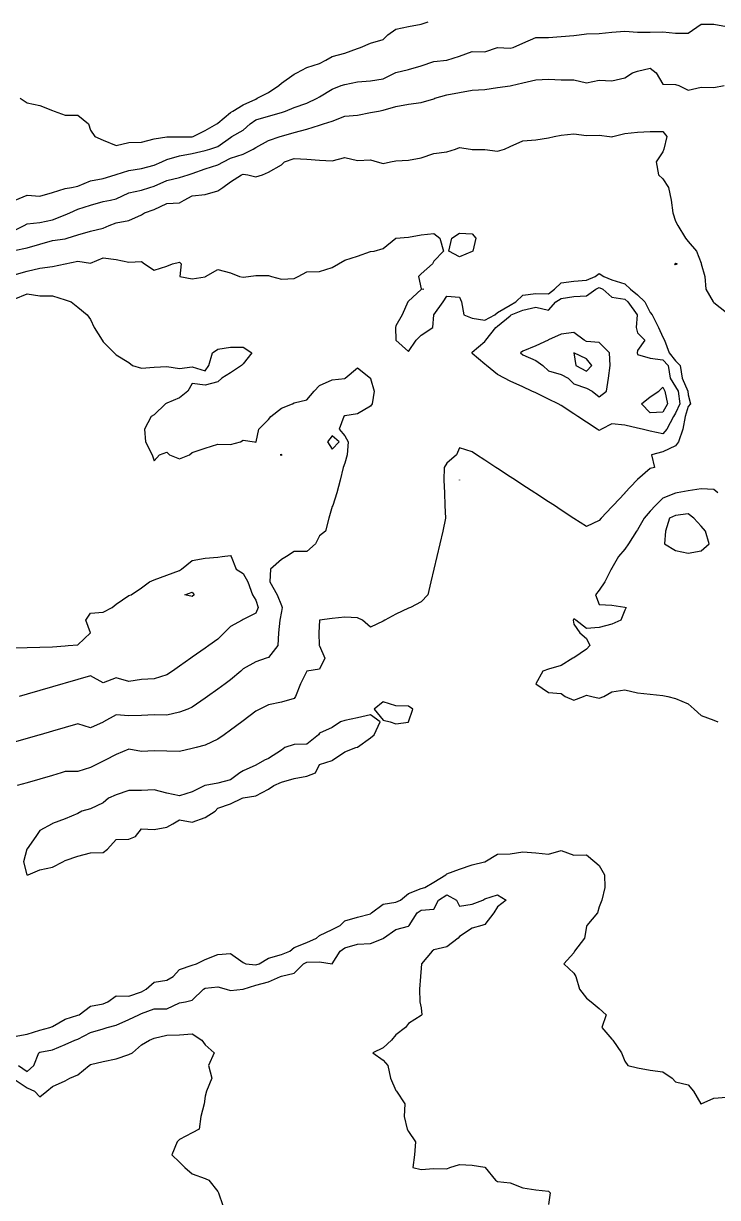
# Model space of a CAD drawing. Header units: metres. Extents: x 2681030 to 2681330, y 1246000 to 1246290.
# Drawn here: x 2681266.61 to 2681293.9, y 1246076.57 to 1246122.69 of the extents above; entities that cross this region are included whole.
import ezdxf

# ---------------------------------------------------------------- set-up
doc = ezdxf.new("R2010")
doc.units = ezdxf.units.M
doc.layers.add('BASIS_HOEHENLINIEN', color=8, linetype='Continuous')

msp = doc.modelspace()

# ---------------------------------------------------------------- linework, layer by layer
at = {"layer": 'BASIS_HOEHENLINIEN'}
for points in [[(2681266.481, 1246119.75, 436), (2681266.75, 1246119.57, 436), (2681267.25, 1246119.473, 436), (2681267.75, 1246119.271, 436), (2681267.813, 1246119.25, 436), (2681268.25, 1246119.093, 436), (2681268.75, 1246119.087, 436), (2681269.166, 1246118.75, 436), (2681269.25, 1246118.496, 436), (2681269.412, 1246118.25, 436), (2681269.75, 1246118.11, 436), (2681270.25, 1246117.902, 436), (2681270.75, 1246118.008, 436), (2681271.25, 1246118.027, 436), (2681271.75, 1246118.156, 436), (2681272.25, 1246118.235, 436), (2681272.75, 1246118.232, 436), (2681273.25, 1246118.239, 436), (2681273.278, 1246118.25, 436), (2681273.75, 1246118.485, 436), (2681274.22, 1246118.75, 436), (2681274.25, 1246118.776, 436), (2681274.75, 1246119.197, 436), (2681274.845, 1246119.25, 436), (2681275.25, 1246119.49, 436), (2681275.75, 1246119.721, 436), (2681275.804, 1246119.75, 436), (2681276.25, 1246119.978, 436), (2681276.652, 1246120.25, 436), (2681276.75, 1246120.344, 436), (2681277.25, 1246120.694, 436), (2681277.357, 1246120.75, 436), (2681277.75, 1246120.967, 436), (2681278.25, 1246121.121, 436), (2681278.5, 1246121.25, 436), (2681278.75, 1246121.398, 436), (2681279.25, 1246121.524, 436), (2681279.75, 1246121.712, 436), (2681279.862, 1246121.75, 436), (2681280.25, 1246121.921, 436), (2681280.75, 1246122.065, 436), (2681280.936, 1246122.25, 436), (2681281.25, 1246122.463, 436), (2681281.75, 1246122.571, 436), (2681282.25, 1246122.662, 436), (2681282.527, 1246122.75, 436)], [(2681266.291, 1246115.75, 436.5), (2681266.75, 1246115.946, 436.5), (2681267.25, 1246115.9, 436.5), (2681267.75, 1246116.052, 436.5), (2681268.25, 1246116.201, 436.5), (2681268.506, 1246116.25, 436.5), (2681268.75, 1246116.294, 436.5), (2681269.25, 1246116.506, 436.5), (2681269.75, 1246116.6, 436.5), (2681270.219, 1246116.75, 436.5), (2681270.25, 1246116.76, 436.5), (2681270.75, 1246116.917, 436.5), (2681271.25, 1246116.998, 436.5), (2681271.75, 1246117.13, 436.5), (2681272.054, 1246117.25, 436.5), (2681272.25, 1246117.352, 436.5), (2681272.75, 1246117.49, 436.5), (2681273.25, 1246117.587, 436.5), (2681273.75, 1246117.698, 436.5), (2681273.94, 1246117.75, 436.5), (2681274.25, 1246117.854, 436.5), (2681274.75, 1246118.215, 436.5), (2681274.806, 1246118.25, 436.5), (2681275.25, 1246118.502, 436.5), (2681275.527, 1246118.75, 436.5), (2681275.75, 1246118.911, 436.5), (2681276.25, 1246119.045, 436.5), (2681276.75, 1246119.193, 436.5), (2681276.91, 1246119.25, 436.5), (2681277.25, 1246119.383, 436.5), (2681277.75, 1246119.557, 436.5), (2681278.157, 1246119.75, 436.5), (2681278.25, 1246119.809, 436.5), (2681278.75, 1246120.111, 436.5), (2681279.104, 1246120.25, 436.5), (2681279.25, 1246120.299, 436.5), (2681279.75, 1246120.399, 436.5), (2681280.25, 1246120.432, 436.5), (2681280.75, 1246120.52, 436.5), (2681281.225, 1246120.75, 436.5), (2681281.25, 1246120.76, 436.5), (2681281.75, 1246120.886, 436.5), (2681282.25, 1246121.022, 436.5), (2681282.75, 1246121.199, 436.5), (2681283.25, 1246121.246, 436.5), (2681283.261, 1246121.25, 436.5), (2681283.75, 1246121.405, 436.5), (2681284.25, 1246121.585, 436.5), (2681284.75, 1246121.574, 436.5), (2681285.25, 1246121.745, 436.5), (2681285.75, 1246121.719, 436.5), (2681285.87, 1246121.75, 436.5), (2681286.25, 1246121.922, 436.5), (2681286.75, 1246122.135, 436.5), (2681287.25, 1246122.136, 436.5), (2681287.75, 1246122.179, 436.5), (2681288.25, 1246122.221, 436.5), (2681288.464, 1246122.25, 436.5), (2681288.75, 1246122.283, 436.5), (2681289.25, 1246122.303, 436.5), (2681289.75, 1246122.351, 436.5), (2681290.25, 1246122.384, 436.5), (2681290.75, 1246122.345, 436.5), (2681291.25, 1246122.353, 436.5), (2681291.75, 1246122.356, 436.5), (2681292.25, 1246122.313, 436.5), (2681292.75, 1246122.316, 436.5), (2681293.25, 1246122.662, 436.5), (2681293.75, 1246122.663, 436.5), (2681294.25, 1246122.567, 436.5)], [(2681266.25, 1246114.562, 437), (2681266.641, 1246114.75, 437), (2681266.75, 1246114.817, 437), (2681267.25, 1246114.87, 437), (2681267.75, 1246114.972, 437), (2681268.25, 1246115.173, 437), (2681268.435, 1246115.25, 437), (2681268.75, 1246115.391, 437), (2681269.25, 1246115.557, 437), (2681269.75, 1246115.69, 437), (2681270.037, 1246115.75, 437), (2681270.25, 1246115.798, 437), (2681270.75, 1246116.036, 437), (2681271.25, 1246116.147, 437), (2681271.584, 1246116.25, 437), (2681271.75, 1246116.302, 437), (2681272.25, 1246116.516, 437), (2681272.75, 1246116.64, 437), (2681273.084, 1246116.75, 437), (2681273.25, 1246116.794, 437), (2681273.75, 1246116.975, 437), (2681274.25, 1246117.136, 437), (2681274.47, 1246117.25, 437), (2681274.75, 1246117.399, 437), (2681275.25, 1246117.554, 437), (2681275.64, 1246117.75, 437), (2681275.75, 1246117.818, 437), (2681276.25, 1246118.093, 437), (2681276.707, 1246118.25, 437), (2681276.75, 1246118.26, 437), (2681277.25, 1246118.407, 437), (2681277.75, 1246118.543, 437), (2681278.25, 1246118.697, 437), (2681278.404, 1246118.75, 437), (2681278.75, 1246118.857, 437), (2681279.25, 1246119.043, 437), (2681279.75, 1246119.091, 437), (2681280.25, 1246119.189, 437), (2681280.567, 1246119.25, 437), (2681280.75, 1246119.285, 437), (2681281.25, 1246119.431, 437), (2681281.75, 1246119.516, 437), (2681282.25, 1246119.588, 437), (2681282.75, 1246119.736, 437), (2681282.788, 1246119.75, 437), (2681283.25, 1246119.889, 437), (2681283.75, 1246119.977, 437), (2681284.25, 1246120.069, 437), (2681284.75, 1246120.091, 437), (2681285.25, 1246120.172, 437), (2681285.75, 1246120.237, 437), (2681285.805, 1246120.25, 437), (2681286.25, 1246120.359, 437), (2681286.75, 1246120.47, 437), (2681287.25, 1246120.501, 437), (2681287.75, 1246120.472, 437), (2681288.25, 1246120.471, 437), (2681288.75, 1246120.358, 437), (2681289.25, 1246120.462, 437), (2681289.75, 1246120.436, 437), (2681290.25, 1246120.552, 437), (2681290.552, 1246120.75, 437), (2681290.75, 1246120.823, 437), (2681291.25, 1246120.933, 437), (2681291.493, 1246120.75, 437), (2681291.75, 1246120.308, 437), (2681292.25, 1246120.298, 437), (2681292.38, 1246120.25, 437), (2681292.75, 1246120.064, 437), (2681293.25, 1246120.187, 437), (2681293.75, 1246120.18, 437), (2681294.154, 1246120.25, 437)], [(2681266.25, 1246113.772, 437.5), (2681266.75, 1246113.882, 437.5), (2681267.25, 1246114.019, 437.5), (2681267.75, 1246114.162, 437.5), (2681268.25, 1246114.224, 437.5), (2681268.323, 1246114.25, 437.5), (2681268.75, 1246114.386, 437.5), (2681269.25, 1246114.527, 437.5), (2681269.75, 1246114.653, 437.5), (2681269.978, 1246114.75, 437.5), (2681270.25, 1246114.86, 437.5), (2681270.75, 1246114.947, 437.5), (2681271.25, 1246115.176, 437.5), (2681271.376, 1246115.25, 437.5), (2681271.75, 1246115.38, 437.5), (2681272.25, 1246115.612, 437.5), (2681272.75, 1246115.646, 437.5), (2681272.928, 1246115.75, 437.5), (2681273.25, 1246115.918, 437.5), (2681273.75, 1246115.97, 437.5), (2681274.25, 1246116.121, 437.5), (2681274.446, 1246116.25, 437.5), (2681274.75, 1246116.466, 437.5), (2681275.178, 1246116.75, 437.5), (2681275.25, 1246116.772, 437.5), (2681275.427, 1246116.75, 437.5), (2681275.75, 1246116.668, 437.5), (2681276.003, 1246116.75, 437.5), (2681276.25, 1246116.853, 437.5), (2681276.75, 1246117.143, 437.5), (2681276.877, 1246117.25, 437.5), (2681277.25, 1246117.388, 437.5), (2681277.75, 1246117.356, 437.5), (2681278.25, 1246117.317, 437.5), (2681278.75, 1246117.293, 437.5), (2681279.25, 1246117.426, 437.5), (2681279.75, 1246117.313, 437.5), (2681280.25, 1246117.331, 437.5), (2681280.522, 1246117.25, 437.5), (2681280.75, 1246117.193, 437.5), (2681281.042, 1246117.25, 437.5), (2681281.25, 1246117.289, 437.5), (2681281.75, 1246117.317, 437.5), (2681282.25, 1246117.415, 437.5), (2681282.75, 1246117.587, 437.5), (2681283.25, 1246117.648, 437.5), (2681283.599, 1246117.75, 437.5), (2681283.75, 1246117.817, 437.5), (2681284.184, 1246117.75, 437.5), (2681284.25, 1246117.743, 437.5), (2681284.75, 1246117.734, 437.5), (2681285.25, 1246117.671, 437.5), (2681285.523, 1246117.75, 437.5), (2681285.75, 1246117.863, 437.5), (2681286.25, 1246118.086, 437.5), (2681286.75, 1246118.115, 437.5), (2681287.25, 1246118.195, 437.5), (2681287.481, 1246118.25, 437.5), (2681287.75, 1246118.309, 437.5), (2681288.25, 1246118.356, 437.5), (2681288.75, 1246118.287, 437.5), (2681289.25, 1246118.301, 437.5), (2681289.657, 1246118.25, 437.5), (2681289.75, 1246118.243, 437.5), (2681289.786, 1246118.25, 437.5), (2681290.25, 1246118.364, 437.5), (2681290.75, 1246118.42, 437.5), (2681291.25, 1246118.453, 437.5), (2681291.75, 1246118.442, 437.5), (2681291.903, 1246118.25, 437.5), (2681291.787, 1246117.75, 437.5), (2681291.75, 1246117.649, 437.5), (2681291.484, 1246117.25, 437.5), (2681291.577, 1246116.75, 437.5), (2681291.75, 1246116.59, 437.5), (2681291.978, 1246116.25, 437.5), (2681292.074, 1246115.75, 437.5), (2681292.141, 1246115.25, 437.5), (2681292.25, 1246114.923, 437.5), (2681292.335, 1246114.75, 437.5), (2681292.636, 1246114.25, 437.5), (2681292.75, 1246114.127, 437.5), (2681293.076, 1246113.75, 437.5), (2681293.25, 1246113.268, 437.5), (2681293.258, 1246113.25, 437.5), (2681293.395, 1246112.75, 437.5), (2681293.439, 1246112.25, 437.5), (2681293.731, 1246111.75, 437.5), (2681293.75, 1246111.728, 437.5), (2681294.25, 1246111.333, 437.5)], [(2681266.25, 1246112.819, 438), (2681266.75, 1246112.964, 438), (2681267.25, 1246113.078, 438), (2681267.75, 1246113.149, 438), (2681268.244, 1246113.25, 438), (2681268.25, 1246113.251, 438), (2681268.75, 1246113.356, 438), (2681269.25, 1246113.268, 438), (2681269.75, 1246113.478, 438), (2681270.25, 1246113.421, 438), (2681270.75, 1246113.313, 438), (2681271.25, 1246113.338, 438), (2681271.373, 1246113.25, 438), (2681271.75, 1246113.004, 438), (2681272.25, 1246113.157, 438), (2681272.473, 1246113.25, 438), (2681272.75, 1246113.319, 438), (2681272.815, 1246113.25, 438), (2681272.753, 1246112.75, 438), (2681273.25, 1246112.654, 438), (2681273.75, 1246112.731, 438), (2681273.769, 1246112.75, 438), (2681274.25, 1246113.026, 438), (2681274.75, 1246112.9, 438), (2681275.104, 1246112.75, 438), (2681275.25, 1246112.724, 438), (2681275.462, 1246112.75, 438), (2681275.75, 1246112.79, 438), (2681276.25, 1246112.786, 438), (2681276.363, 1246112.75, 438), (2681276.75, 1246112.642, 438), (2681277.25, 1246112.678, 438), (2681277.41, 1246112.75, 438), (2681277.75, 1246112.937, 438), (2681278.25, 1246112.942, 438), (2681278.75, 1246113.11, 438), (2681279.001, 1246113.25, 438), (2681279.25, 1246113.389, 438), (2681279.75, 1246113.544, 438), (2681280.25, 1246113.736, 438), (2681280.396, 1246113.75, 438), (2681280.75, 1246113.849, 438), (2681281.25, 1246114.25, 438), (2681281.255, 1246114.25, 438), (2681281.75, 1246114.291, 438), (2681282.25, 1246114.384, 438), (2681282.75, 1246114.439, 438), (2681282.987, 1246114.25, 438), (2681283.127, 1246113.75, 438), (2681282.75, 1246113.351, 438), (2681282.699, 1246113.25, 438), (2681282.25, 1246112.856, 438), (2681282.14, 1246112.75, 438), (2681282.25, 1246112.271, 438), (2681282.346, 1246112.25, 438), (2681282.25, 1246112.234, 438), (2681281.75, 1246111.779, 438), (2681281.729, 1246111.75, 438), (2681281.499, 1246111.25, 438), (2681281.25, 1246110.808, 438), (2681281.243, 1246110.75, 438), (2681281.25, 1246110.263, 438), (2681281.253, 1246110.25, 438), (2681281.75, 1246109.804, 438), (2681282.046, 1246110.25, 438), (2681282.25, 1246110.447, 438), (2681282.703, 1246110.75, 438), (2681282.749, 1246111.25, 438), (2681282.75, 1246111.251, 438), (2681283.117, 1246111.75, 438), (2681283.25, 1246111.972, 438), (2681283.75, 1246111.932, 438), (2681283.827, 1246111.75, 438), (2681283.921, 1246111.25, 438), (2681284.25, 1246111.112, 438), (2681284.75, 1246111.037, 438), (2681285.142, 1246111.25, 438), (2681285.25, 1246111.339, 438), (2681285.75, 1246111.621, 438), (2681285.963, 1246111.75, 438), (2681286.25, 1246112.014, 438), (2681286.75, 1246112.088, 438), (2681287.25, 1246112.074, 438), (2681287.487, 1246112.25, 438), (2681287.75, 1246112.501, 438), (2681288.25, 1246112.57, 438), (2681288.75, 1246112.601, 438), (2681289.086, 1246112.75, 438), (2681289.25, 1246112.866, 438), (2681289.432, 1246112.75, 438), (2681289.75, 1246112.619, 438), (2681290.25, 1246112.459, 438), (2681290.484, 1246112.25, 438), (2681290.75, 1246112.026, 438), (2681291.04, 1246111.75, 438), (2681291.25, 1246111.334, 438), (2681291.328, 1246111.25, 438), (2681291.582, 1246110.75, 438), (2681291.75, 1246110.371, 438), (2681291.818, 1246110.25, 438), (2681291.994, 1246109.75, 438), (2681292.25, 1246109.442, 438), (2681292.432, 1246109.25, 438), (2681292.506, 1246108.75, 438), (2681292.736, 1246108.25, 438), (2681292.75, 1246108.097, 438), (2681292.833, 1246107.75, 438), (2681292.75, 1246107.641, 438), (2681292.621, 1246107.25, 438), (2681292.54, 1246106.75, 438), (2681292.368, 1246106.25, 438), (2681292.25, 1246106.098, 438), (2681291.75, 1246105.865, 438), (2681291.303, 1246105.75, 438), (2681291.418, 1246105.25, 438), (2681291.25, 1246105.209, 438), (2681290.75, 1246104.779, 438), (2681290.723, 1246104.75, 438), (2681290.256, 1246104.25, 438), (2681290.25, 1246104.242, 438), (2681289.793, 1246103.75, 438), (2681289.75, 1246103.704, 438), (2681289.328, 1246103.25, 438), (2681289.25, 1246103.167, 438), (2681288.75, 1246102.923, 438), (2681288.25, 1246103.249, 438), (2681288.249, 1246103.25, 438), (2681287.75, 1246103.576, 438), (2681287.483, 1246103.75, 438), (2681287.25, 1246103.902, 438), (2681286.75, 1246104.229, 438), (2681286.718, 1246104.25, 438), (2681286.25, 1246104.555, 438), (2681285.952, 1246104.75, 438), (2681285.75, 1246104.882, 438), (2681285.25, 1246105.208, 438), (2681285.186, 1246105.25, 438), (2681284.75, 1246105.535, 438), (2681284.421, 1246105.75, 438), (2681284.25, 1246105.861, 438), (2681283.75, 1246106.025, 438), (2681283.636, 1246105.75, 438), (2681283.25, 1246105.422, 438), (2681283.151, 1246105.25, 438), (2681283.139, 1246104.75, 438), (2681283.165, 1246104.25, 438), (2681283.179, 1246103.75, 438), (2681283.202, 1246103.25, 438), (2681283.105, 1246102.75, 438), (2681282.986, 1246102.25, 438), (2681282.868, 1246101.75, 438), (2681282.75, 1246101.251, 438), (2681282.75, 1246101.25, 438), (2681282.631, 1246100.75, 438), (2681282.513, 1246100.25, 438), (2681282.25, 1246099.963, 438), (2681281.827, 1246099.75, 438), (2681281.75, 1246099.717, 438), (2681281.25, 1246099.485, 438), (2681280.825, 1246099.25, 438), (2681280.75, 1246099.208, 438), (2681280.25, 1246098.974, 438), (2681279.94, 1246099.25, 438), (2681279.75, 1246099.337, 438), (2681279.25, 1246099.363, 438), (2681278.75, 1246099.308, 438), (2681278.25, 1246099.252, 438), (2681278.247, 1246099.25, 438), (2681278.222, 1246098.75, 438), (2681278.243, 1246098.25, 438), (2681278.25, 1246098.234, 438), (2681278.454, 1246097.75, 438), (2681278.25, 1246097.319, 438), (2681277.75, 1246097.251, 438), (2681277.749, 1246097.25, 438), (2681277.5, 1246096.75, 438), (2681277.303, 1246096.25, 438), (2681277.25, 1246096.174, 438), (2681276.75, 1246096.032, 438), (2681276.25, 1246095.917, 438), (2681275.901, 1246095.75, 438), (2681275.75, 1246095.67, 438), (2681275.25, 1246095.292, 438), (2681275.192, 1246095.25, 438), (2681274.75, 1246094.932, 438), (2681274.497, 1246094.75, 438), (2681274.25, 1246094.573, 438), (2681273.75, 1246094.338, 438), (2681273.399, 1246094.25, 438), (2681273.25, 1246094.213, 438), (2681272.75, 1246094.093, 438), (2681272.25, 1246094.096, 438), (2681271.75, 1246094.117, 438), (2681271.25, 1246094.09, 438), (2681270.75, 1246094.176, 438), (2681270.25, 1246093.968, 438), (2681269.826, 1246093.75, 438), (2681269.75, 1246093.709, 438), (2681269.25, 1246093.466, 438), (2681268.75, 1246093.3, 438), (2681268.25, 1246093.297, 438), (2681268.087, 1246093.25, 438), (2681267.75, 1246093.152, 438), (2681267.25, 1246093.007, 438), (2681266.75, 1246092.862, 438), (2681266.362, 1246092.75, 438)], [(2681284.283, 1246113.75, 438), (2681284.25, 1246113.728, 438), (2681283.75, 1246113.52, 438), (2681283.339, 1246113.75, 438), (2681283.453, 1246114.25, 438), (2681283.75, 1246114.455, 438), (2681284.25, 1246114.432, 438), (2681284.392, 1246114.25, 438), (2681284.283, 1246113.75, 438)], [(2681292.311, 1246113.25, 438), (2681292.25, 1246113.214, 438), (2681292.225, 1246113.25, 438), (2681292.25, 1246113.278, 438), (2681292.311, 1246113.25, 438)], [(2681291.909, 1246106.75, 438.5), (2681291.75, 1246106.566, 438.5), (2681291.25, 1246106.669, 438.5), (2681290.933, 1246106.75, 438.5), (2681290.75, 1246106.796, 438.5), (2681290.25, 1246106.916, 438.5), (2681289.75, 1246106.957, 438.5), (2681289.335, 1246106.75, 438.5), (2681289.25, 1246106.697, 438.5), (2681289.169, 1246106.75, 438.5), (2681288.75, 1246107.024, 438.5), (2681288.403, 1246107.25, 438.5), (2681288.25, 1246107.35, 438.5), (2681287.75, 1246107.677, 438.5), (2681287.638, 1246107.75, 438.5), (2681287.25, 1246107.934, 438.5), (2681286.75, 1246108.176, 438.5), (2681286.6, 1246108.25, 438.5), (2681286.25, 1246108.412, 438.5), (2681285.75, 1246108.644, 438.5), (2681285.52, 1246108.75, 438.5), (2681285.25, 1246108.903, 438.5), (2681284.815, 1246109.25, 438.5), (2681284.75, 1246109.31, 438.5), (2681284.25, 1246109.73, 438.5), (2681284.238, 1246109.75, 438.5), (2681284.25, 1246109.78, 438.5), (2681284.75, 1246110.192, 438.5), (2681284.788, 1246110.25, 438.5), (2681285.185, 1246110.75, 438.5), (2681285.25, 1246110.797, 438.5), (2681285.75, 1246111.209, 438.5), (2681285.783, 1246111.25, 438.5), (2681286.25, 1246111.424, 438.5), (2681286.75, 1246111.541, 438.5), (2681287.25, 1246111.429, 438.5), (2681287.536, 1246111.75, 438.5), (2681287.75, 1246111.884, 438.5), (2681288.25, 1246111.966, 438.5), (2681288.75, 1246111.993, 438.5), (2681289.114, 1246112.25, 438.5), (2681289.25, 1246112.316, 438.5), (2681289.39, 1246112.25, 438.5), (2681289.75, 1246111.933, 438.5), (2681290.25, 1246111.855, 438.5), (2681290.378, 1246111.75, 438.5), (2681290.74, 1246111.25, 438.5), (2681290.699, 1246110.75, 438.5), (2681290.75, 1246110.543, 438.5), (2681291.038, 1246110.25, 438.5), (2681290.75, 1246109.842, 438.5), (2681290.734, 1246109.75, 438.5), (2681290.75, 1246109.684, 438.5), (2681291.25, 1246109.536, 438.5), (2681291.75, 1246109.474, 438.5), (2681291.953, 1246109.25, 438.5), (2681292.036, 1246108.75, 438.5), (2681292.25, 1246108.417, 438.5), (2681292.353, 1246108.25, 438.5), (2681292.412, 1246107.75, 438.5), (2681292.25, 1246107.377, 438.5), (2681292.174, 1246107.25, 438.5), (2681291.909, 1246106.75, 438.5)], [(2681266.25, 1246111.865, 438.5), (2681266.75, 1246112.068, 438.5), (2681267.25, 1246111.99, 438.5), (2681267.75, 1246111.99, 438.5), (2681268.25, 1246111.834, 438.5), (2681268.481, 1246111.75, 438.5), (2681268.75, 1246111.541, 438.5), (2681269.109, 1246111.25, 438.5), (2681269.25, 1246111.056, 438.5), (2681269.397, 1246110.75, 438.5), (2681269.708, 1246110.25, 438.5), (2681269.75, 1246110.182, 438.5), (2681270.182, 1246109.75, 438.5), (2681270.25, 1246109.672, 438.5), (2681270.75, 1246109.372, 438.5), (2681270.904, 1246109.25, 438.5), (2681271.25, 1246109.151, 438.5), (2681271.75, 1246109.191, 438.5), (2681272.25, 1246109.211, 438.5), (2681272.75, 1246109.13, 438.5), (2681273.25, 1246109.205, 438.5), (2681273.75, 1246109.05, 438.5), (2681273.894, 1246109.25, 438.5), (2681274.049, 1246109.75, 438.5), (2681274.25, 1246109.897, 438.5), (2681274.75, 1246109.972, 438.5), (2681275.25, 1246109.971, 438.5), (2681275.584, 1246109.75, 438.5), (2681275.25, 1246109.318, 438.5), (2681275.183, 1246109.25, 438.5), (2681274.75, 1246108.962, 438.5), (2681274.415, 1246108.75, 438.5), (2681274.25, 1246108.615, 438.5), (2681273.75, 1246108.477, 438.5), (2681273.25, 1246108.547, 438.5), (2681273.069, 1246108.25, 438.5), (2681272.75, 1246107.978, 438.5), (2681272.25, 1246107.779, 438.5), (2681272.199, 1246107.75, 438.5), (2681271.75, 1246107.311, 438.5), (2681271.634, 1246107.25, 438.5), (2681271.364, 1246106.75, 438.5), (2681271.413, 1246106.25, 438.5), (2681271.677, 1246105.75, 438.5), (2681271.75, 1246105.511, 438.5), (2681271.964, 1246105.75, 438.5), (2681272.25, 1246105.85, 438.5), (2681272.347, 1246105.75, 438.5), (2681272.75, 1246105.591, 438.5), (2681273.135, 1246105.75, 438.5), (2681273.25, 1246105.836, 438.5), (2681273.75, 1246106, 438.5), (2681274.25, 1246106.16, 438.5), (2681274.75, 1246106.15, 438.5), (2681275.144, 1246106.25, 438.5), (2681275.25, 1246106.316, 438.5), (2681275.696, 1246106.25, 438.5), (2681275.75, 1246106.244, 438.5), (2681275.755, 1246106.25, 438.5), (2681275.868, 1246106.75, 438.5), (2681276.25, 1246107.138, 438.5), (2681276.337, 1246107.25, 438.5), (2681276.75, 1246107.58, 438.5), (2681277.193, 1246107.75, 438.5), (2681277.25, 1246107.789, 438.5), (2681277.75, 1246107.909, 438.5), (2681278.043, 1246108.25, 438.5), (2681278.25, 1246108.472, 438.5), (2681278.75, 1246108.685, 438.5), (2681279.25, 1246108.741, 438.5), (2681279.262, 1246108.75, 438.5), (2681279.75, 1246109.165, 438.5), (2681280.249, 1246108.75, 438.5), (2681280.25, 1246108.746, 438.5), (2681280.399, 1246108.25, 438.5), (2681280.324, 1246107.75, 438.5), (2681280.25, 1246107.657, 438.5), (2681279.75, 1246107.354, 438.5), (2681279.25, 1246107.272, 438.5), (2681279.205, 1246107.25, 438.5), (2681279.029, 1246106.75, 438.5), (2681279.25, 1246106.495, 438.5), (2681279.383, 1246106.25, 438.5), (2681279.34, 1246105.75, 438.5), (2681279.25, 1246105.413, 438.5), (2681279.187, 1246105.25, 438.5), (2681279.059, 1246104.75, 438.5), (2681278.935, 1246104.25, 438.5), (2681278.771, 1246103.75, 438.5), (2681278.75, 1246103.716, 438.5), (2681278.616, 1246103.25, 438.5), (2681278.492, 1246102.75, 438.5), (2681278.25, 1246102.557, 438.5), (2681278.087, 1246102.25, 438.5), (2681277.75, 1246101.948, 438.5), (2681277.25, 1246101.952, 438.5), (2681276.957, 1246101.75, 438.5), (2681276.75, 1246101.631, 438.5), (2681276.327, 1246101.25, 438.5), (2681276.293, 1246100.75, 438.5), (2681276.586, 1246100.25, 438.5), (2681276.75, 1246099.828, 438.5), (2681276.781, 1246099.75, 438.5), (2681276.75, 1246099.586, 438.5), (2681276.69, 1246099.25, 438.5), (2681276.636, 1246098.75, 438.5), (2681276.616, 1246098.25, 438.5), (2681276.25, 1246097.78, 438.5), (2681276.158, 1246097.75, 438.5), (2681275.75, 1246097.615, 438.5), (2681275.25, 1246097.333, 438.5), (2681275.159, 1246097.25, 438.5), (2681274.75, 1246096.899, 438.5), (2681274.542, 1246096.75, 438.5), (2681274.25, 1246096.54, 438.5), (2681273.847, 1246096.25, 438.5), (2681273.75, 1246096.18, 438.5), (2681273.25, 1246095.833, 438.5), (2681273.071, 1246095.75, 438.5), (2681272.75, 1246095.631, 438.5), (2681272.25, 1246095.52, 438.5), (2681271.75, 1246095.533, 438.5), (2681271.25, 1246095.501, 438.5), (2681270.75, 1246095.491, 438.5), (2681270.25, 1246095.525, 438.5), (2681269.762, 1246095.25, 438.5), (2681269.75, 1246095.244, 438.5), (2681269.25, 1246095.018, 438.5), (2681268.75, 1246095.181, 438.5), (2681268.25, 1246095.036, 438.5), (2681267.75, 1246094.891, 438.5), (2681267.262, 1246094.75, 438.5), (2681267.25, 1246094.746, 438.5), (2681266.75, 1246094.601, 438.5), (2681266.25, 1246094.457, 438.5)], [(2681289.25, 1246108.018, 438.5), (2681289.532, 1246108.25, 438.5), (2681289.617, 1246108.75, 438.5), (2681289.672, 1246109.25, 438.5), (2681289.651, 1246109.75, 438.5), (2681289.25, 1246110.157, 438.5), (2681288.75, 1246110.2, 438.5), (2681288.65, 1246110.25, 438.5), (2681288.25, 1246110.55, 438.5), (2681287.75, 1246110.487, 438.5), (2681287.25, 1246110.26, 438.5), (2681287.243, 1246110.25, 438.5), (2681286.75, 1246110.029, 438.5), (2681286.25, 1246109.823, 438.5), (2681286.156, 1246109.75, 438.5), (2681286.25, 1246109.677, 438.5), (2681286.75, 1246109.446, 438.5), (2681287.031, 1246109.25, 438.5), (2681287.25, 1246109.043, 438.5), (2681287.75, 1246108.895, 438.5), (2681288.024, 1246108.75, 438.5), (2681288.25, 1246108.536, 438.5), (2681288.75, 1246108.367, 438.5), (2681288.972, 1246108.25, 438.5), (2681289.25, 1246108.018, 438.5)], [(2681288.75, 1246109.026, 438), (2681288.96, 1246109.25, 438), (2681288.75, 1246109.51, 438), (2681288.25, 1246109.75, 438), (2681288.25, 1246109.75, 438), (2681288.249, 1246109.75, 438), (2681288.25, 1246109.748, 438), (2681288.324, 1246109.25, 438), (2681288.75, 1246109.026, 438)], [(2681291.932, 1246107.75, 439), (2681291.75, 1246107.419, 439), (2681291.25, 1246107.398, 439), (2681290.916, 1246107.75, 439), (2681291.25, 1246108.017, 439), (2681291.591, 1246108.25, 439), (2681291.75, 1246108.402, 439), (2681291.823, 1246108.25, 439), (2681291.932, 1246107.75, 439)], [(2681278.75, 1246105.969, 438.5), (2681279.026, 1246106.25, 438.5), (2681278.75, 1246106.492, 438.5), (2681278.569, 1246106.25, 438.5), (2681278.75, 1246105.969, 438.5)], [(2681276.75, 1246105.732, 438.5), (2681276.786, 1246105.75, 438.5), (2681276.75, 1246105.756, 438.5), (2681276.707, 1246105.75, 438.5), (2681276.75, 1246105.732, 438.5)], [(2681283.751, 1246104.75, 438), (2681283.75, 1246104.748, 438), (2681283.748, 1246104.75, 438), (2681283.75, 1246104.766, 438), (2681283.751, 1246104.75, 438)], [(2681293.912, 1246104.25, 437.5), (2681293.75, 1246104.386, 437.5), (2681293.25, 1246104.414, 437.5), (2681292.75, 1246104.326, 437.5), (2681292.313, 1246104.25, 437.5), (2681292.25, 1246104.238, 437.5), (2681291.75, 1246104.047, 437.5), (2681291.457, 1246103.75, 437.5), (2681291.25, 1246103.536, 437.5), (2681291.016, 1246103.25, 437.5), (2681290.75, 1246102.798, 437.5), (2681290.712, 1246102.75, 437.5), (2681290.405, 1246102.25, 437.5), (2681290.25, 1246102.037, 437.5), (2681290.007, 1246101.75, 437.5), (2681289.75, 1246101.296, 437.5), (2681289.713, 1246101.25, 437.5), (2681289.462, 1246100.75, 437.5), (2681289.25, 1246100.432, 437.5), (2681289.103, 1246100.25, 437.5), (2681289.25, 1246099.869, 437.5), (2681289.75, 1246099.834, 437.5), (2681290.25, 1246099.761, 437.5), (2681290.301, 1246099.75, 437.5), (2681290.25, 1246099.647, 437.5), (2681290.099, 1246099.25, 437.5), (2681289.75, 1246099.089, 437.5), (2681289.25, 1246098.964, 437.5), (2681288.75, 1246098.915, 437.5), (2681288.332, 1246099.25, 437.5), (2681288.25, 1246099.299, 437.5), (2681288.22, 1246099.25, 437.5), (2681288.25, 1246099.097, 437.5), (2681288.487, 1246098.75, 437.5), (2681288.75, 1246098.532, 437.5), (2681288.884, 1246098.25, 437.5), (2681288.75, 1246098.106, 437.5), (2681288.25, 1246097.767, 437.5), (2681288.209, 1246097.75, 437.5), (2681287.75, 1246097.472, 437.5), (2681287.25, 1246097.32, 437.5), (2681287.031, 1246097.25, 437.5), (2681286.758, 1246096.75, 437.5), (2681287.25, 1246096.41, 437.5), (2681287.75, 1246096.363, 437.5), (2681287.915, 1246096.25, 437.5), (2681288.25, 1246096.108, 437.5), (2681288.627, 1246096.25, 437.5), (2681288.75, 1246096.306, 437.5), (2681288.956, 1246096.25, 437.5), (2681289.25, 1246096.19, 437.5), (2681289.432, 1246096.25, 437.5), (2681289.75, 1246096.436, 437.5), (2681290.25, 1246096.509, 437.5), (2681290.75, 1246096.396, 437.5), (2681291.25, 1246096.348, 437.5), (2681291.75, 1246096.289, 437.5), (2681291.948, 1246096.25, 437.5), (2681292.25, 1246096.175, 437.5), (2681292.75, 1246095.961, 437.5), (2681292.977, 1246095.75, 437.5), (2681293.25, 1246095.503, 437.5), (2681293.75, 1246095.321, 437.5), (2681293.912, 1246095.25, 437.5)], [(2681293.25, 1246101.976, 437), (2681293.571, 1246102.25, 437), (2681293.427, 1246102.75, 437), (2681293.25, 1246102.943, 437), (2681292.969, 1246103.25, 437), (2681292.75, 1246103.43, 437), (2681292.25, 1246103.356, 437), (2681292.005, 1246103.25, 437), (2681291.859, 1246102.75, 437), (2681291.814, 1246102.25, 437), (2681292.25, 1246101.988, 437), (2681292.75, 1246101.876, 437), (2681293.25, 1246101.976, 437)], [(2681266.25, 1246098.16, 439), (2681266.75, 1246098.175, 439), (2681267.25, 1246098.192, 439), (2681267.75, 1246098.206, 439), (2681268.25, 1246098.24, 439), (2681268.368, 1246098.25, 439), (2681268.75, 1246098.285, 439), (2681269.245, 1246098.75, 439), (2681269.066, 1246099.25, 439), (2681269.25, 1246099.53, 439), (2681269.75, 1246099.565, 439), (2681270.102, 1246099.75, 439), (2681270.25, 1246099.873, 439), (2681270.75, 1246100.218, 439), (2681270.845, 1246100.25, 439), (2681271.25, 1246100.52, 439), (2681271.564, 1246100.75, 439), (2681271.75, 1246100.833, 439), (2681272.25, 1246101.015, 439), (2681272.75, 1246101.194, 439), (2681272.822, 1246101.25, 439), (2681273.25, 1246101.591, 439), (2681273.75, 1246101.683, 439), (2681274.25, 1246101.724, 439), (2681274.426, 1246101.75, 439), (2681274.75, 1246101.789, 439), (2681274.772, 1246101.75, 439), (2681274.969, 1246101.25, 439), (2681275.25, 1246101.088, 439), (2681275.431, 1246100.75, 439), (2681275.622, 1246100.25, 439), (2681275.75, 1246100.036, 439), (2681275.843, 1246099.75, 439), (2681275.75, 1246099.52, 439), (2681275.25, 1246099.275, 439), (2681275.204, 1246099.25, 439), (2681274.75, 1246099, 439), (2681274.506, 1246098.75, 439), (2681274.25, 1246098.506, 439), (2681273.893, 1246098.25, 439), (2681273.75, 1246098.148, 439), (2681273.25, 1246097.789, 439), (2681273.196, 1246097.75, 439), (2681272.75, 1246097.436, 439), (2681272.476, 1246097.25, 439), (2681272.25, 1246097.106, 439), (2681271.75, 1246096.95, 439), (2681271.25, 1246096.913, 439), (2681270.75, 1246096.838, 439), (2681270.25, 1246096.982, 439), (2681269.75, 1246096.784, 439), (2681269.25, 1246097.065, 439), (2681268.75, 1246096.92, 439), (2681268.25, 1246096.779, 439), (2681268.163, 1246096.75, 439), (2681267.75, 1246096.63, 439), (2681267.25, 1246096.485, 439), (2681266.75, 1246096.34, 439), (2681266.438, 1246096.25, 439)], [(2681273.328, 1246100.25, 439.5), (2681273.25, 1246100.185, 439.5), (2681272.953, 1246100.25, 439.5), (2681273.25, 1246100.353, 439.5), (2681273.328, 1246100.25, 439.5)], [(2681281.75, 1246095.244, 437.5), (2681281.752, 1246095.25, 437.5), (2681281.923, 1246095.75, 437.5), (2681281.75, 1246095.869, 437.5), (2681281.25, 1246095.88, 437.5), (2681280.75, 1246096.04, 437.5), (2681280.396, 1246095.75, 437.5), (2681280.75, 1246095.314, 437.5), (2681281.035, 1246095.25, 437.5), (2681281.25, 1246095.18, 437.5), (2681281.75, 1246095.244, 437.5)], [(2681266.75, 1246089.239, 437.5), (2681266.799, 1246089.25, 437.5), (2681267.25, 1246089.443, 437.5), (2681267.75, 1246089.542, 437.5), (2681268.155, 1246089.75, 437.5), (2681268.25, 1246089.809, 437.5), (2681268.75, 1246089.978, 437.5), (2681269.25, 1246090.105, 437.5), (2681269.75, 1246090.127, 437.5), (2681269.911, 1246090.25, 437.5), (2681270.25, 1246090.627, 437.5), (2681270.75, 1246090.643, 437.5), (2681271.014, 1246090.75, 437.5), (2681271.25, 1246091.053, 437.5), (2681271.75, 1246091.021, 437.5), (2681272.25, 1246091.123, 437.5), (2681272.485, 1246091.25, 437.5), (2681272.75, 1246091.409, 437.5), (2681273.25, 1246091.307, 437.5), (2681273.75, 1246091.492, 437.5), (2681274.143, 1246091.75, 437.5), (2681274.25, 1246091.863, 437.5), (2681274.75, 1246092.035, 437.5), (2681275.211, 1246092.25, 437.5), (2681275.25, 1246092.274, 437.5), (2681275.75, 1246092.352, 437.5), (2681276.25, 1246092.608, 437.5), (2681276.449, 1246092.75, 437.5), (2681276.75, 1246092.89, 437.5), (2681277.25, 1246093.03, 437.5), (2681277.75, 1246093.118, 437.5), (2681278.091, 1246093.25, 437.5), (2681278.25, 1246093.584, 437.5), (2681278.75, 1246093.74, 437.5), (2681278.763, 1246093.75, 437.5), (2681279.25, 1246094.078, 437.5), (2681279.675, 1246094.25, 437.5), (2681279.75, 1246094.265, 437.5), (2681280.25, 1246094.63, 437.5), (2681280.393, 1246094.75, 437.5), (2681280.639, 1246095.25, 437.5), (2681280.25, 1246095.527, 437.5), (2681279.75, 1246095.409, 437.5), (2681279.25, 1246095.312, 437.5), (2681279.08, 1246095.25, 437.5), (2681278.75, 1246095.027, 437.5), (2681278.25, 1246094.812, 437.5), (2681278.214, 1246094.75, 437.5), (2681277.75, 1246094.375, 437.5), (2681277.25, 1246094.37, 437.5), (2681276.89, 1246094.25, 437.5), (2681276.75, 1246094.137, 437.5), (2681276.25, 1246093.818, 437.5), (2681276.089, 1246093.75, 437.5), (2681275.75, 1246093.556, 437.5), (2681275.25, 1246093.335, 437.5), (2681275.117, 1246093.25, 437.5), (2681274.75, 1246092.977, 437.5), (2681274.25, 1246092.849, 437.5), (2681273.75, 1246092.752, 437.5), (2681273.742, 1246092.75, 437.5), (2681273.25, 1246092.499, 437.5), (2681272.75, 1246092.347, 437.5), (2681272.25, 1246092.457, 437.5), (2681271.75, 1246092.587, 437.5), (2681271.25, 1246092.559, 437.5), (2681270.75, 1246092.559, 437.5), (2681270.25, 1246092.386, 437.5), (2681269.953, 1246092.25, 437.5), (2681269.75, 1246092.076, 437.5), (2681269.25, 1246091.841, 437.5), (2681268.907, 1246091.75, 437.5), (2681268.75, 1246091.656, 437.5), (2681268.25, 1246091.443, 437.5), (2681267.75, 1246091.256, 437.5), (2681267.737, 1246091.25, 437.5), (2681267.25, 1246090.983, 437.5), (2681267.098, 1246090.75, 437.5), (2681266.75, 1246090.265, 437.5), (2681266.741, 1246090.25, 437.5), (2681266.614, 1246089.75, 437.5), (2681266.738, 1246089.25, 437.5), (2681266.75, 1246089.239, 437.5)], [(2681266.25, 1246082.887, 438), (2681266.75, 1246082.982, 438), (2681267.25, 1246083.14, 438), (2681267.644, 1246083.25, 438), (2681267.75, 1246083.283, 438), (2681268.25, 1246083.576, 438), (2681268.75, 1246083.726, 438), (2681268.797, 1246083.75, 438), (2681269.25, 1246084.089, 438), (2681269.75, 1246084.174, 438), (2681269.931, 1246084.25, 438), (2681270.25, 1246084.494, 438), (2681270.75, 1246084.474, 438), (2681271.25, 1246084.653, 438), (2681271.437, 1246084.75, 438), (2681271.75, 1246085.031, 438), (2681272.25, 1246085.108, 438), (2681272.503, 1246085.25, 438), (2681272.75, 1246085.521, 438), (2681273.25, 1246085.689, 438), (2681273.409, 1246085.75, 438), (2681273.75, 1246085.915, 438), (2681274.25, 1246086.111, 438), (2681274.75, 1246086.151, 438), (2681275.25, 1246085.795, 438), (2681275.355, 1246085.75, 438), (2681275.75, 1246085.708, 438), (2681275.875, 1246085.75, 438), (2681276.25, 1246085.973, 438), (2681276.75, 1246086.117, 438), (2681277.088, 1246086.25, 438), (2681277.25, 1246086.39, 438), (2681277.75, 1246086.579, 438), (2681278.134, 1246086.75, 438), (2681278.25, 1246086.859, 438), (2681278.75, 1246087.091, 438), (2681279.061, 1246087.25, 438), (2681279.25, 1246087.433, 438), (2681279.75, 1246087.577, 438), (2681280.25, 1246087.716, 438), (2681280.296, 1246087.75, 438), (2681280.75, 1246088.09, 438), (2681281.25, 1246088.166, 438), (2681281.429, 1246088.25, 438), (2681281.75, 1246088.505, 438), (2681282.25, 1246088.71, 438), (2681282.387, 1246088.75, 438), (2681282.75, 1246088.954, 438), (2681283.218, 1246089.25, 438), (2681283.25, 1246089.278, 438), (2681283.75, 1246089.466, 438), (2681284.25, 1246089.64, 438), (2681284.743, 1246089.75, 438), (2681284.75, 1246089.753, 438), (2681285.25, 1246090.061, 438), (2681285.75, 1246090.067, 438), (2681286.25, 1246090.148, 438), (2681286.75, 1246090.107, 438), (2681287.25, 1246090.056, 438), (2681287.75, 1246090.2, 438), (2681288.25, 1246090.013, 438), (2681288.75, 1246090.028, 438), (2681289.072, 1246089.75, 438), (2681289.25, 1246089.61, 438), (2681289.454, 1246089.25, 438), (2681289.475, 1246088.75, 438), (2681289.355, 1246088.25, 438), (2681289.25, 1246087.984, 438), (2681289.184, 1246087.75, 438), (2681288.76, 1246087.25, 438), (2681288.75, 1246087.212, 438), (2681288.668, 1246086.75, 438), (2681288.277, 1246086.25, 438), (2681288.25, 1246086.181, 438), (2681287.85, 1246085.75, 438), (2681288.25, 1246085.384, 438), (2681288.324, 1246085.25, 438), (2681288.47, 1246084.75, 438), (2681288.75, 1246084.402, 438), (2681288.931, 1246084.25, 438), (2681289.25, 1246083.991, 438), (2681289.523, 1246083.75, 438), (2681289.355, 1246083.25, 438), (2681289.75, 1246082.782, 438), (2681289.778, 1246082.75, 438), (2681290.122, 1246082.25, 438), (2681290.25, 1246081.918, 438), (2681290.374, 1246081.75, 438), (2681290.75, 1246081.658, 438), (2681291.25, 1246081.569, 438), (2681291.75, 1246081.509, 438), (2681292.111, 1246081.25, 438), (2681292.25, 1246081.115, 438), (2681292.75, 1246080.995, 438), (2681292.956, 1246080.75, 438), (2681293.248, 1246080.25, 438), (2681293.25, 1246080.25, 438), (2681293.253, 1246080.25, 438), (2681293.75, 1246080.468, 438), (2681294.25, 1246080.515, 438)], [(2681266.415, 1246081.75, 438.5), (2681266.75, 1246081.518, 438.5), (2681267.015, 1246081.75, 438.5), (2681267.212, 1246082.25, 438.5), (2681267.25, 1246082.276, 438.5), (2681267.75, 1246082.368, 438.5), (2681268.25, 1246082.573, 438.5), (2681268.626, 1246082.75, 438.5), (2681268.75, 1246082.791, 438.5), (2681269.25, 1246083.045, 438.5), (2681269.75, 1246083.193, 438.5), (2681269.897, 1246083.25, 438.5), (2681270.25, 1246083.342, 438.5), (2681270.75, 1246083.565, 438.5), (2681271.148, 1246083.75, 438.5), (2681271.25, 1246083.798, 438.5), (2681271.75, 1246083.984, 438.5), (2681272.25, 1246083.978, 438.5), (2681272.75, 1246084.211, 438.5), (2681272.988, 1246084.25, 438.5), (2681273.25, 1246084.314, 438.5), (2681273.687, 1246084.75, 438.5), (2681273.75, 1246084.789, 438.5), (2681274.25, 1246084.847, 438.5), (2681274.585, 1246084.75, 438.5), (2681274.75, 1246084.704, 438.5), (2681275.25, 1246084.748, 438.5), (2681275.253, 1246084.75, 438.5), (2681275.75, 1246084.908, 438.5), (2681276.25, 1246085.046, 438.5), (2681276.72, 1246085.25, 438.5), (2681276.75, 1246085.261, 438.5), (2681277.25, 1246085.386, 438.5), (2681277.622, 1246085.75, 438.5), (2681277.75, 1246085.816, 438.5), (2681278.25, 1246085.828, 438.5), (2681278.747, 1246085.75, 438.5), (2681278.75, 1246085.749, 438.5), (2681278.751, 1246085.75, 438.5), (2681279.058, 1246086.25, 438.5), (2681279.25, 1246086.375, 438.5), (2681279.75, 1246086.515, 438.5), (2681280.25, 1246086.543, 438.5), (2681280.75, 1246086.744, 438.5), (2681280.762, 1246086.75, 438.5), (2681281.25, 1246087.09, 438.5), (2681281.75, 1246087.229, 438.5), (2681281.777, 1246087.25, 438.5), (2681282.085, 1246087.75, 438.5), (2681282.25, 1246087.855, 438.5), (2681282.75, 1246087.89, 438.5), (2681282.932, 1246088.25, 438.5), (2681283.25, 1246088.455, 438.5), (2681283.636, 1246088.25, 438.5), (2681283.75, 1246088.014, 438.5), (2681284.25, 1246088.096, 438.5), (2681284.666, 1246088.25, 438.5), (2681284.75, 1246088.301, 438.5), (2681285.25, 1246088.459, 438.5), (2681285.589, 1246088.25, 438.5), (2681285.25, 1246087.986, 438.5), (2681285.1, 1246087.75, 438.5), (2681284.75, 1246087.291, 438.5), (2681284.638, 1246087.25, 438.5), (2681284.25, 1246087.147, 438.5), (2681283.75, 1246086.822, 438.5), (2681283.702, 1246086.75, 438.5), (2681283.25, 1246086.415, 438.5), (2681282.75, 1246086.295, 438.5), (2681282.677, 1246086.25, 438.5), (2681282.264, 1246085.75, 438.5), (2681282.25, 1246085.571, 438.5), (2681282.217, 1246085.25, 438.5), (2681282.181, 1246084.75, 438.5), (2681282.198, 1246084.25, 438.5), (2681282.25, 1246084.02, 438.5), (2681282.275, 1246083.75, 438.5), (2681282.25, 1246083.724, 438.5), (2681281.75, 1246083.397, 438.5), (2681281.637, 1246083.25, 438.5), (2681281.25, 1246082.958, 438.5), (2681281.082, 1246082.75, 438.5), (2681280.75, 1246082.445, 438.5), (2681280.345, 1246082.25, 438.5), (2681280.75, 1246081.957, 438.5), (2681280.943, 1246081.75, 438.5), (2681281.038, 1246081.25, 438.5), (2681281.25, 1246080.767, 438.5), (2681281.271, 1246080.75, 438.5), (2681281.604, 1246080.25, 438.5), (2681281.585, 1246079.75, 438.5), (2681281.7, 1246079.25, 438.5), (2681281.75, 1246079.156, 438.5), (2681282.025, 1246078.75, 438.5), (2681281.99, 1246078.25, 438.5), (2681281.917, 1246077.75, 438.5), (2681282.25, 1246077.664, 438.5), (2681282.75, 1246077.703, 438.5), (2681283.25, 1246077.692, 438.5), (2681283.371, 1246077.75, 438.5), (2681283.75, 1246077.863, 438.5), (2681284.25, 1246077.844, 438.5), (2681284.75, 1246077.757, 438.5), (2681284.758, 1246077.75, 438.5), (2681285.17, 1246077.25, 438.5), (2681285.25, 1246077.193, 438.5), (2681285.75, 1246077.142, 438.5), (2681286.25, 1246076.943, 438.5), (2681286.75, 1246076.872, 438.5), (2681287.25, 1246076.817, 438.5), (2681287.321, 1246076.75, 438.5), (2681287.25, 1246076.287, 438.5)], [(2681266.25, 1246081.218, 439), (2681266.75, 1246080.87, 439), (2681267.042, 1246080.75, 439), (2681267.25, 1246080.522, 439), (2681267.534, 1246080.75, 439), (2681267.75, 1246080.924, 439), (2681268.25, 1246081.15, 439), (2681268.439, 1246081.25, 439), (2681268.75, 1246081.391, 439), (2681269.193, 1246081.75, 439), (2681269.25, 1246081.793, 439), (2681269.75, 1246081.914, 439), (2681270.25, 1246082.014, 439), (2681270.75, 1246082.182, 439), (2681270.897, 1246082.25, 439), (2681271.25, 1246082.56, 439), (2681271.569, 1246082.75, 439), (2681271.75, 1246082.828, 439), (2681272.25, 1246082.948, 439), (2681272.75, 1246082.962, 439), (2681273.25, 1246082.992, 439), (2681273.628, 1246082.75, 439), (2681273.75, 1246082.562, 439), (2681274.111, 1246082.25, 439), (2681273.88, 1246081.75, 439), (2681274.019, 1246081.25, 439), (2681273.808, 1246080.75, 439), (2681273.75, 1246080.548, 439), (2681273.709, 1246080.25, 439), (2681273.579, 1246079.75, 439), (2681273.522, 1246079.25, 439), (2681273.25, 1246079.102, 439), (2681272.75, 1246078.845, 439), (2681272.653, 1246078.75, 439), (2681272.443, 1246078.25, 439), (2681272.75, 1246077.96, 439), (2681272.957, 1246077.75, 439), (2681273.25, 1246077.497, 439), (2681273.75, 1246077.311, 439), (2681273.904, 1246077.25, 439), (2681274.25, 1246076.806, 439), (2681274.284, 1246076.75, 439), (2681274.443, 1246076.25, 439)]]:
    msp.add_polyline3d(points, dxfattribs=at)

doc.saveas('drawing.dxf')
